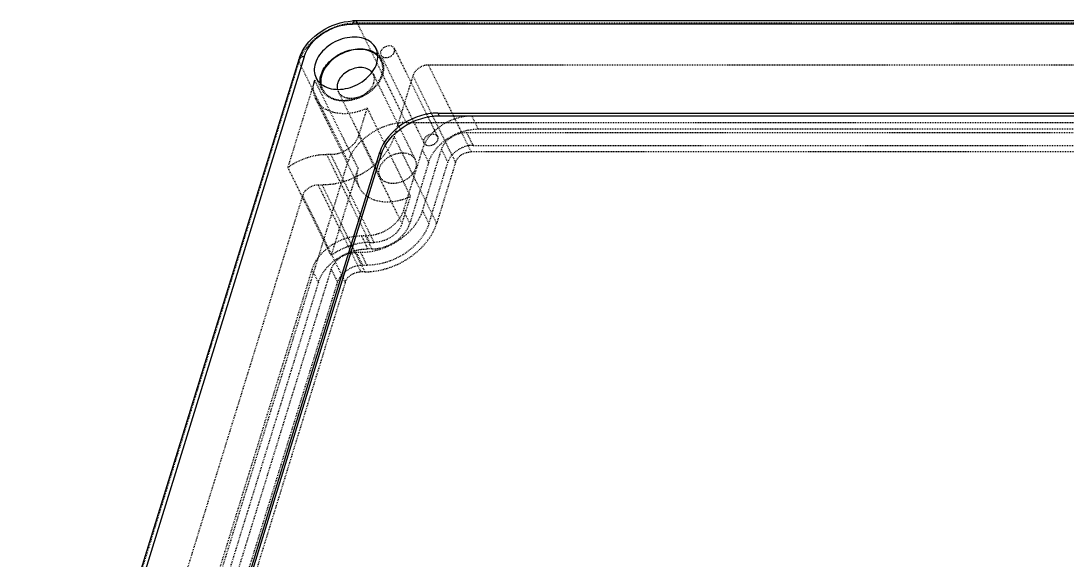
# Model space of a CAD drawing. Header units: millimetres. Extents: x 3202 to 5058, y 576 to 1424.
# Drawn here: x 4786.6 to 4912, y 1194.5 to 1259.2 of the extents above; entities that cross this region are included whole.
import ezdxf

# ---------------------------------------------------------------- set-up
doc = ezdxf.new("R2010")
doc.units = ezdxf.units.MM
doc.linetypes.add('HIDDEN', pattern=[0.2, 0.1, -0.1])
doc.layers.add('DEFAULT_2', color=8, linetype='HIDDEN')

msp = doc.modelspace()

# ---------------------------------------------------------------- linework, layer by layer
at = {"color": 7, "linetype": 'Continuous'}
for p, q in [((5027.194, 1259.156), (4826.702, 1259.156)), ((5026.889, 1258.778), (4826.397, 1258.778)), ((4819.932, 1254.536), (4786.63, 1146.769)), ((4820.583, 1254.862), (4787.28, 1147.096)), ((4836.624, 1248.096), (4836.777, 1247.785)), ((4836.624, 1248.096), (5010.06, 1248.096)), ((4836.777, 1247.785), (5010.212, 1247.785)), ((4803.429, 1158.562), (4829.645, 1243.396)), ((4803.582, 1158.251), (4829.798, 1243.085)), ((4829.798, 1243.085), (4829.645, 1243.396))]:
    msp.add_line(p, q, dxfattribs=at)
for centre, radius, start, end in [((4826.702, 1252.64), 6.516, 90.00677, 92.97372), ((4824.732, 1253.049), 5.025, 156.38884, 162.77936), ((4823.887, 1253.236), 2.083, 206.14419, 209.23252)]:
    msp.add_arc(centre, radius, start, end, dxfattribs=at)
for points, knots in [([(4820.128, 1255.061), (4820.632, 1256.218), (4822.502, 1258.213), (4825.054, 1259.08), (4826.364, 1259.148)], [0, 0, 0, 0, 0.4901479, 1, 1, 1, 1]), ([(4826.702, 1259.156), (4826.672, 1259.156), (4826.582, 1259.126), (4826.473, 1258.986), (4826.421, 1258.856), (4826.397, 1258.778)], [0, 0, 0, 0, 0.1766561, 0.522146, 1, 1, 1, 1]), ([(4820.583, 1254.862), (4820.931, 1255.99), (4822.269, 1257.491), (4824.487, 1258.555), (4825.771, 1258.778), (4826.397, 1258.778)], [0, 0, 0, 0, 0.4803662, 0.7450857, 1, 1, 1, 1]), ([(4829.199, 1255.841), (4829.063, 1256.118), (4828.643, 1256.634), (4827.724, 1257.103), (4826.615, 1257.265), (4825.007, 1257.064), (4823.169, 1256.144), (4822.147, 1254.802), (4821.924, 1254.08)], [0, 0, 0, 0, 0.1026403, 0.2135286, 0.3365381, 0.4704418, 0.7481767, 1, 1, 1, 1]), ([(4822.61, 1252.681), (4822.791, 1253.265), (4823.539, 1254.385), (4825.204, 1255.487), (4827.123, 1255.95), (4828.42, 1255.703), (4828.932, 1255.419)], [0, 0, 0, 0, 0.2400921, 0.5070003, 0.7696352, 1, 1, 1, 1]), ([(4827.239, 1255.736), (4826.75, 1255.736), (4825.748, 1255.562), (4824.018, 1254.732), (4822.974, 1253.561), (4822.702, 1252.681)], [0, 0, 0, 0, 0.2549147, 0.51963, 1, 1, 1, 1]), ([(4828.91, 1255.326), (4828.792, 1255.394), (4828.27, 1255.644), (4827.68, 1255.736), (4827.239, 1255.736)], [0, 0, 0, 0, 0.2352075, 1, 1, 1, 1]), ([(4829.292, 1254.08), (4829.384, 1254.376), (4829.475, 1254.982), (4829.327, 1255.582), (4829.199, 1255.841)], [0, 0, 0, 0, 0.5174217, 1, 1, 1, 1]), ([(4820.583, 1254.863), (4820.437, 1254.863), (4820.176, 1254.833), (4819.965, 1254.64), (4819.932, 1254.537)], [0, 0, 0, 0, 0.5735137, 1, 1, 1, 1]), ([(4829.423, 1254.927), (4829.311, 1255.044), (4829.142, 1255.183), (4828.958, 1255.298), (4828.91, 1255.326)], [0, 0, 0, 0, 0.7441308, 1, 1, 1, 1]), ([(4821.924, 1254.08), (4821.832, 1253.784), (4821.741, 1253.178), (4821.89, 1252.578), (4822.017, 1252.318)], [0, 0, 0, 0, 0.5174217, 1, 1, 1, 1]), ([(4822.069, 1252.219), (4822.218, 1251.952), (4822.66, 1251.463), (4823.587, 1251.031), (4824.69, 1250.896), (4826.274, 1251.121), (4828.075, 1252.044), (4829.073, 1253.369), (4829.292, 1254.08)], [0, 0, 0, 0, 0.1029003, 0.214559, 0.3382053, 0.4722907, 0.7492122, 1, 1, 1, 1]), ([(4827.336, 1253.559), (4826.743, 1253.559), (4825.59, 1253.18), (4824.767, 1252.248), (4824.603, 1251.718)], [0, 0, 0, 0, 0.5169796, 1, 1, 1, 1]), ([(4828.716, 1253), (4828.564, 1253.183), (4828.122, 1253.48), (4827.607, 1253.559), (4827.336, 1253.559)], [0, 0, 0, 0, 0.4680145, 1, 1, 1, 1]), ([(4822.495, 1251.673), (4822.487, 1251.755), (4822.475, 1252.095), (4822.534, 1252.435), (4822.61, 1252.681)], [0, 0, 0, 0, 0.2419733, 1, 1, 1, 1]), ([(4822.702, 1252.681), (4822.674, 1252.59), (4822.583, 1252.236), (4822.564, 1251.861), (4822.602, 1251.593)], [0, 0, 0, 0, 0.2607941, 1, 1, 1, 1]), ([(4824.603, 1251.718), (4824.583, 1251.655), (4824.523, 1251.412), (4824.52, 1251.152), (4824.558, 1250.972)], [0, 0, 0, 0, 0.2620678, 1, 1, 1, 1]), ([(4836.624, 1248.096), (4835.873, 1248.096), (4834.331, 1247.829), (4831.669, 1246.552), (4830.063, 1244.749), (4829.645, 1243.396)], [0, 0, 0, 0, 0.2549147, 0.51963, 1, 1, 1, 1]), ([(4829.798, 1243.085), (4830.216, 1244.438), (4831.822, 1246.241), (4834.484, 1247.518), (4836.025, 1247.785), (4836.777, 1247.785)], [0, 0, 0, 0, 0.4803699, 0.7450852, 1, 1, 1, 1])]:
    msp.add_open_spline(points, degree=3, knots=knots, dxfattribs=at)
msp.add_open_spline([(4828.932, 1255.419), (4829.097, 1255.328), (4829.253, 1255.218), (4829.392, 1255.092)], degree=3, dxfattribs=at)
at = {"layer": 'DEFAULT_2', "color": 8, "linetype": 'HIDDEN'}
for p, q in [((4826.702, 1259.156), (4826.702, 1259.156)), ((4832.816, 1246.974), (4826.944, 1258.94)), ((4826.944, 1258.94), (5027.436, 1258.94)), ((4829.885, 1254.443), (4829.199, 1255.842)), ((4831.39, 1255.851), (4836.575, 1245.284)), ((4786.664, 1146.474), (4819.967, 1254.241)), ((4819.967, 1254.241), (4825.839, 1242.275)), ((4829.774, 1255.058), (4834.959, 1244.491)), ((4835.483, 1253.861), (4840.593, 1243.449)), ((4917.192, 1253.861), (4835.483, 1253.861)), ((4821.856, 1252.06), (4818.616, 1241.574)), ((4827.042, 1241.492), (4821.856, 1252.06)), ((4822.704, 1250.919), (4822.017, 1252.318)), ((4828.877, 1252.753), (4833.895, 1242.527)), ((4833.622, 1252.607), (4831.355, 1245.27)), ((4838.732, 1242.195), (4833.622, 1252.607)), ((4824.658, 1250.682), (4829.676, 1240.457)), ((4821.976, 1249.791), (4827.162, 1239.223)), ((4827.134, 1245.425), (4828.138, 1248.677)), ((4828.138, 1248.677), (4833.324, 1238.109)), ((4832.816, 1246.974), (5033.308, 1246.974)), ((4840.677, 1247.744), (4841.44, 1246.19)), ((4922.386, 1247.744), (4840.677, 1247.744)), ((4832.319, 1234.858), (4827.134, 1245.425)), ((4840.835, 1244.232), (4840.072, 1245.786)), ((4840.072, 1245.786), (4921.781, 1245.786)), ((4923.149, 1246.19), (4841.44, 1246.19)), ((4831.355, 1245.27), (4836.464, 1234.858)), ((4840.835, 1244.232), (4922.544, 1244.232)), ((4828.463, 1232.586), (4823.278, 1243.154)), ((4823.278, 1243.154), (4823.761, 1243.154)), ((4823.761, 1243.154), (4828.946, 1232.586)), ((4834.745, 1243.749), (4832.478, 1236.412)), ((4835.508, 1242.195), (4834.745, 1243.749)), ((4834.781, 1236.412), (4837.048, 1243.749)), ((4837.048, 1243.749), (4837.811, 1242.195)), ((4922.302, 1243.449), (4840.593, 1243.449)), ((4792.536, 1134.508), (4825.839, 1242.275)), ((4818.616, 1241.574), (4823.802, 1231.007)), ((4835.508, 1242.195), (4833.24, 1234.858)), ((4835.543, 1234.858), (4837.811, 1242.195)), ((4838.732, 1242.195), (4836.464, 1234.858)), ((4827.042, 1241.492), (4823.802, 1231.007)), ((4822.265, 1239.473), (4827.374, 1229.061)), ((4822.748, 1239.473), (4822.265, 1239.473)), ((4827.857, 1229.061), (4822.748, 1239.473)), ((4820.404, 1238.22), (4796.042, 1159.387)), ((4825.513, 1227.808), (4820.404, 1238.22)), ((4832.319, 1234.858), (4833.324, 1238.109)), ((4832.478, 1236.412), (4833.24, 1234.858)), ((4835.543, 1234.858), (4834.781, 1236.412)), ((4827.459, 1233.357), (4828.221, 1231.803)), ((4827.942, 1233.357), (4827.459, 1233.357)), ((4828.704, 1231.803), (4827.942, 1233.357)), ((4828.704, 1231.803), (4828.221, 1231.803)), ((4828.463, 1232.586), (4828.946, 1232.586)), ((4827.616, 1229.845), (4826.853, 1231.399)), ((4826.853, 1231.399), (4827.337, 1231.399)), ((4827.337, 1231.399), (4828.099, 1229.845)), ((4821.527, 1229.362), (4797.165, 1150.529)), ((4799.468, 1150.529), (4823.829, 1229.362)), ((4822.289, 1227.808), (4821.527, 1229.362)), ((4823.829, 1229.362), (4824.592, 1227.808)), ((4827.857, 1229.061), (4827.374, 1229.061)), ((4827.616, 1229.845), (4828.099, 1229.845)), ((4822.289, 1227.808), (4797.928, 1148.975)), ((4800.231, 1148.975), (4824.592, 1227.808)), ((4825.513, 1227.808), (4801.152, 1148.975))]:
    msp.add_line(p, q, dxfattribs=at)
msp.add_arc((4828.019, 1253.527), 2.079, 26.14407, 27.83427, dxfattribs=at)
msp.add_ellipse((4831.366, 1242.272), major_axis=(5.387, 2.642), ratio=0.7218373, start_param=0.9740488, end_param=2.544371, dxfattribs=at)
for points, knots in [([(4826.944, 1258.94), (4826.928, 1258.972), (4826.876, 1259.066), (4826.777, 1259.156), (4826.702, 1259.156)], [0, 0, 0, 0, 0.3223599, 1, 1, 1, 1]), ([(4822.612, 1257.564), (4822.936, 1257.782), (4824.261, 1258.542), (4825.808, 1258.94), (4826.944, 1258.94)], [0, 0, 0, 0, 0.2561196, 1, 1, 1, 1]), ([(4819.967, 1254.241), (4820.065, 1254.558), (4820.636, 1255.879), (4821.7, 1256.949), (4822.612, 1257.564)], [0, 0, 0, 0, 0.2318992, 1, 1, 1, 1]), ([(4829.753, 1255.455), (4829.742, 1255.421), (4829.712, 1255.29), (4829.73, 1255.146), (4829.774, 1255.058)], [0, 0, 0, 0, 0.2661503, 1, 1, 1, 1]), ([(4831.389, 1255.851), (4831.327, 1255.978), (4831.042, 1256.186), (4830.519, 1256.161), (4830.033, 1255.92), (4829.803, 1255.617), (4829.753, 1255.455)], [0, 0, 0, 0, 0.2106112, 0.4668577, 0.7464237, 1, 1, 1, 1]), ([(4829.774, 1255.058), (4829.836, 1254.931), (4830.121, 1254.724), (4830.644, 1254.748), (4831.13, 1254.99), (4831.36, 1255.292), (4831.411, 1255.455)], [0, 0, 0, 0, 0.2106112, 0.4668577, 0.7464237, 1, 1, 1, 1]), ([(4831.411, 1255.455), (4831.421, 1255.489), (4831.451, 1255.62), (4831.433, 1255.763), (4831.389, 1255.851)], [0, 0, 0, 0, 0.2661503, 1, 1, 1, 1]), ([(4819.932, 1254.536), (4819.925, 1254.513), (4819.906, 1254.414), (4819.933, 1254.31), (4819.967, 1254.241)], [0, 0, 0, 0, 0.2358925, 1, 1, 1, 1]), ([(4829.887, 1252.681), (4829.975, 1252.967), (4830.064, 1253.551), (4829.925, 1254.13), (4829.804, 1254.381)], [0, 0, 0, 0, 0.517396, 1, 1, 1, 1]), ([(4829.886, 1254.443), (4830.013, 1254.183), (4830.162, 1253.583), (4830.07, 1252.977), (4829.979, 1252.681)], [0, 0, 0, 0, 0.4825901, 1, 1, 1, 1]), ([(4835.483, 1253.861), (4835.079, 1253.861), (4834.295, 1253.603), (4833.734, 1252.968), (4833.622, 1252.607)], [0, 0, 0, 0, 0.5169793, 1, 1, 1, 1]), ([(4821.976, 1249.792), (4821.812, 1250.126), (4821.62, 1250.898), (4821.738, 1251.678), (4821.856, 1252.06)], [0, 0, 0, 0, 0.4825637, 1, 1, 1, 1]), ([(4822.602, 1251.593), (4822.641, 1251.313), (4822.836, 1250.755), (4823.467, 1250.104), (4824.344, 1249.706), (4825.006, 1249.626), (4825.35, 1249.626)], [0, 0, 0, 0, 0.2302761, 0.4648378, 0.7192606, 1, 1, 1, 1]), ([(4829.979, 1252.681), (4829.755, 1251.959), (4828.733, 1250.617), (4826.896, 1249.697), (4825.288, 1249.496), (4824.179, 1249.658), (4823.259, 1250.127), (4822.839, 1250.643), (4822.703, 1250.919)], [0, 0, 0, 0, 0.251812, 0.5295395, 0.6634467, 0.7864587, 0.8973519, 1, 1, 1, 1]), ([(4825.35, 1249.626), (4825.839, 1249.626), (4826.841, 1249.8), (4828.571, 1250.63), (4829.615, 1251.802), (4829.887, 1252.681)], [0, 0, 0, 0, 0.2549147, 0.51963, 1, 1, 1, 1]), ([(4826.198, 1249.877), (4826.792, 1249.877), (4827.944, 1250.255), (4828.768, 1251.188), (4828.932, 1251.718)], [0, 0, 0, 0, 0.5169796, 1, 1, 1, 1]), ([(4828.932, 1251.718), (4828.986, 1251.892), (4829.039, 1252.248), (4828.952, 1252.6), (4828.877, 1252.753)], [0, 0, 0, 0, 0.5173561, 1, 1, 1, 1]), ([(4824.658, 1250.682), (4824.722, 1250.55), (4824.844, 1250.387), (4824.995, 1250.259), (4825.035, 1250.228)], [0, 0, 0, 0, 0.7435998, 1, 1, 1, 1]), ([(4828.138, 1248.677), (4827.547, 1248.398), (4826.325, 1248.011), (4824.495, 1247.99), (4822.916, 1248.558), (4822.189, 1249.356), (4821.976, 1249.792)], [0, 0, 0, 0, 0.2860453, 0.5520207, 0.7878316, 1, 1, 1, 1]), ([(4825.035, 1250.228), (4825.072, 1250.2), (4825.233, 1250.089), (4825.415, 1250.01), (4825.557, 1249.967)], [0, 0, 0, 0, 0.241305, 1, 1, 1, 1]), ([(4825.557, 1249.967), (4825.607, 1249.952), (4825.817, 1249.898), (4826.034, 1249.877), (4826.198, 1249.877)], [0, 0, 0, 0, 0.2415465, 1, 1, 1, 1]), ([(4840.677, 1247.744), (4840.039, 1247.744), (4838.728, 1247.517), (4836.466, 1246.431), (4835.101, 1244.899), (4834.745, 1243.749)], [0, 0, 0, 0, 0.2549147, 0.51963, 1, 1, 1, 1]), ([(4823.761, 1243.154), (4824.493, 1243.154), (4825.915, 1243.62), (4826.932, 1244.772), (4827.134, 1245.425)], [0, 0, 0, 0, 0.5169793, 1, 1, 1, 1]), ([(4834.938, 1244.887), (4834.989, 1245.05), (4835.219, 1245.353), (4835.705, 1245.594), (4836.228, 1245.618), (4836.513, 1245.411), (4836.575, 1245.284)], [0, 0, 0, 0, 0.2535571, 0.5331117, 0.7893681, 1, 1, 1, 1]), ([(4835.508, 1242.195), (4835.863, 1243.345), (4837.228, 1244.877), (4839.491, 1245.963), (4840.801, 1246.19), (4841.44, 1246.19)], [0, 0, 0, 0, 0.4803699, 0.7450852, 1, 1, 1, 1]), ([(4837.048, 1243.749), (4837.229, 1244.336), (4838.141, 1245.368), (4839.415, 1245.786), (4840.072, 1245.786)], [0, 0, 0, 0, 0.483021, 1, 1, 1, 1]), ([(4831.355, 1245.27), (4830.839, 1243.601), (4828.859, 1241.378), (4825.575, 1239.803), (4823.674, 1239.473), (4822.748, 1239.473)], [0, 0, 0, 0, 0.4803699, 0.7450852, 1, 1, 1, 1]), ([(4834.959, 1244.491), (4834.916, 1244.579), (4834.898, 1244.723), (4834.928, 1244.853), (4834.938, 1244.887)], [0, 0, 0, 0, 0.7338708, 1, 1, 1, 1]), ([(4836.596, 1244.887), (4836.546, 1244.725), (4836.315, 1244.422), (4835.83, 1244.181), (4835.307, 1244.157), (4835.022, 1244.364), (4834.959, 1244.491)], [0, 0, 0, 0, 0.2535571, 0.5331117, 0.7893681, 1, 1, 1, 1]), ([(4836.575, 1245.284), (4836.619, 1245.196), (4836.637, 1245.052), (4836.607, 1244.922), (4836.596, 1244.887)], [0, 0, 0, 0, 0.7338708, 1, 1, 1, 1]), ([(4840.835, 1244.232), (4840.178, 1244.232), (4838.903, 1243.814), (4837.992, 1242.782), (4837.811, 1242.195)], [0, 0, 0, 0, 0.5169793, 1, 1, 1, 1]), ([(4818.616, 1241.574), (4818.957, 1241.824), (4820.366, 1242.695), (4822.045, 1243.154), (4823.278, 1243.154)], [0, 0, 0, 0, 0.2555461, 1, 1, 1, 1]), ([(4829.621, 1241.492), (4829.752, 1241.916), (4830.352, 1242.705), (4831.431, 1243.245), (4832.375, 1243.364), (4833.027, 1243.269), (4833.567, 1242.993), (4833.814, 1242.691), (4833.894, 1242.529)], [0, 0, 0, 0, 0.2518149, 0.5295076, 0.6634198, 0.7864492, 0.897362, 1, 1, 1, 1]), ([(4838.732, 1242.195), (4838.843, 1242.556), (4839.404, 1243.191), (4840.188, 1243.449), (4840.593, 1243.449)], [0, 0, 0, 0, 0.483021, 1, 1, 1, 1]), ([(4833.894, 1242.529), (4833.969, 1242.376), (4834.057, 1242.023), (4834.004, 1241.666), (4833.95, 1241.492)], [0, 0, 0, 0, 0.4827828, 1, 1, 1, 1]), ([(4827.042, 1241.492), (4826.924, 1241.111), (4826.806, 1240.331), (4826.998, 1239.558), (4827.162, 1239.224)], [0, 0, 0, 0, 0.5174363, 1, 1, 1, 1]), ([(4829.676, 1240.456), (4829.601, 1240.608), (4829.513, 1240.961), (4829.567, 1241.318), (4829.621, 1241.492)], [0, 0, 0, 0, 0.4827828, 1, 1, 1, 1]), ([(4833.95, 1241.492), (4833.819, 1241.068), (4833.219, 1240.28), (4832.139, 1239.739), (4831.195, 1239.621), (4830.544, 1239.715), (4830.004, 1239.991), (4829.756, 1240.293), (4829.676, 1240.456)], [0, 0, 0, 0, 0.2518149, 0.5295076, 0.6634198, 0.7864492, 0.897362, 1, 1, 1, 1]), ([(4822.265, 1239.473), (4821.86, 1239.473), (4821.076, 1239.216), (4820.515, 1238.581), (4820.404, 1238.22)], [0, 0, 0, 0, 0.5169793, 1, 1, 1, 1]), ([(4827.162, 1239.224), (4827.375, 1238.789), (4828.101, 1237.991), (4829.681, 1237.422), (4831.511, 1237.444), (4832.733, 1237.83), (4833.324, 1238.109)], [0, 0, 0, 0, 0.2121684, 0.4479793, 0.7139548, 1, 1, 1, 1]), ([(4827.337, 1231.399), (4828.138, 1231.399), (4829.782, 1231.684), (4832.622, 1233.046), (4834.335, 1234.969), (4834.781, 1236.412)], [0, 0, 0, 0, 0.2549147, 0.51963, 1, 1, 1, 1]), ([(4832.478, 1236.412), (4832.206, 1235.533), (4831.162, 1234.361), (4829.432, 1233.531), (4828.43, 1233.357), (4827.942, 1233.357)], [0, 0, 0, 0, 0.4803699, 0.7450852, 1, 1, 1, 1]), ([(4827.857, 1229.061), (4828.784, 1229.061), (4830.685, 1229.391), (4833.968, 1230.966), (4835.949, 1233.19), (4836.464, 1234.858)], [0, 0, 0, 0, 0.2549147, 0.51963, 1, 1, 1, 1]), ([(4835.543, 1234.858), (4835.097, 1233.415), (4833.384, 1231.492), (4830.545, 1230.13), (4828.901, 1229.845), (4828.099, 1229.845)], [0, 0, 0, 0, 0.4803699, 0.7450852, 1, 1, 1, 1]), ([(4828.704, 1231.803), (4829.193, 1231.803), (4830.195, 1231.977), (4831.925, 1232.807), (4832.969, 1233.979), (4833.24, 1234.858)], [0, 0, 0, 0, 0.2549147, 0.51963, 1, 1, 1, 1]), ([(4832.319, 1234.858), (4832.117, 1234.204), (4831.101, 1233.053), (4829.679, 1232.586), (4828.946, 1232.586)], [0, 0, 0, 0, 0.483021, 1, 1, 1, 1]), ([(4827.459, 1233.357), (4826.82, 1233.357), (4825.51, 1233.13), (4823.247, 1232.044), (4821.882, 1230.512), (4821.527, 1229.362)], [0, 0, 0, 0, 0.2549147, 0.51963, 1, 1, 1, 1]), ([(4822.289, 1227.808), (4822.645, 1228.958), (4824.009, 1230.49), (4826.272, 1231.576), (4827.583, 1231.803), (4828.221, 1231.803)], [0, 0, 0, 0, 0.4803699, 0.7450852, 1, 1, 1, 1]), ([(4828.463, 1232.586), (4828.062, 1232.586), (4826.408, 1232.437), (4824.814, 1231.747), (4823.802, 1231.007)], [0, 0, 0, 0, 0.242438, 1, 1, 1, 1]), ([(4823.829, 1229.362), (4824.01, 1229.948), (4824.922, 1230.98), (4826.197, 1231.399), (4826.853, 1231.399)], [0, 0, 0, 0, 0.483021, 1, 1, 1, 1]), ([(4827.616, 1229.845), (4826.959, 1229.845), (4825.685, 1229.426), (4824.773, 1228.394), (4824.592, 1227.808)], [0, 0, 0, 0, 0.5169793, 1, 1, 1, 1]), ([(4825.513, 1227.808), (4825.624, 1228.169), (4826.185, 1228.804), (4826.97, 1229.061), (4827.374, 1229.061)], [0, 0, 0, 0, 0.483021, 1, 1, 1, 1])]:
    msp.add_open_spline(points, degree=3, knots=knots, dxfattribs=at)
for points in [[(4829.392, 1255.092), (4829.579, 1254.924), (4829.74, 1254.72), (4829.858, 1254.498)], [(4829.804, 1254.381), (4829.708, 1254.582), (4829.577, 1254.768), (4829.423, 1254.927)], [(4828.877, 1252.753), (4828.834, 1252.841), (4828.779, 1252.924), (4828.716, 1253)], [(4822.703, 1250.919), (4822.588, 1251.154), (4822.518, 1251.414), (4822.495, 1251.673)], [(4824.558, 1250.972), (4824.579, 1250.872), (4824.613, 1250.774), (4824.658, 1250.682)]]:
    msp.add_open_spline(points, degree=3, dxfattribs=at)

doc.saveas('drawing.dxf')
